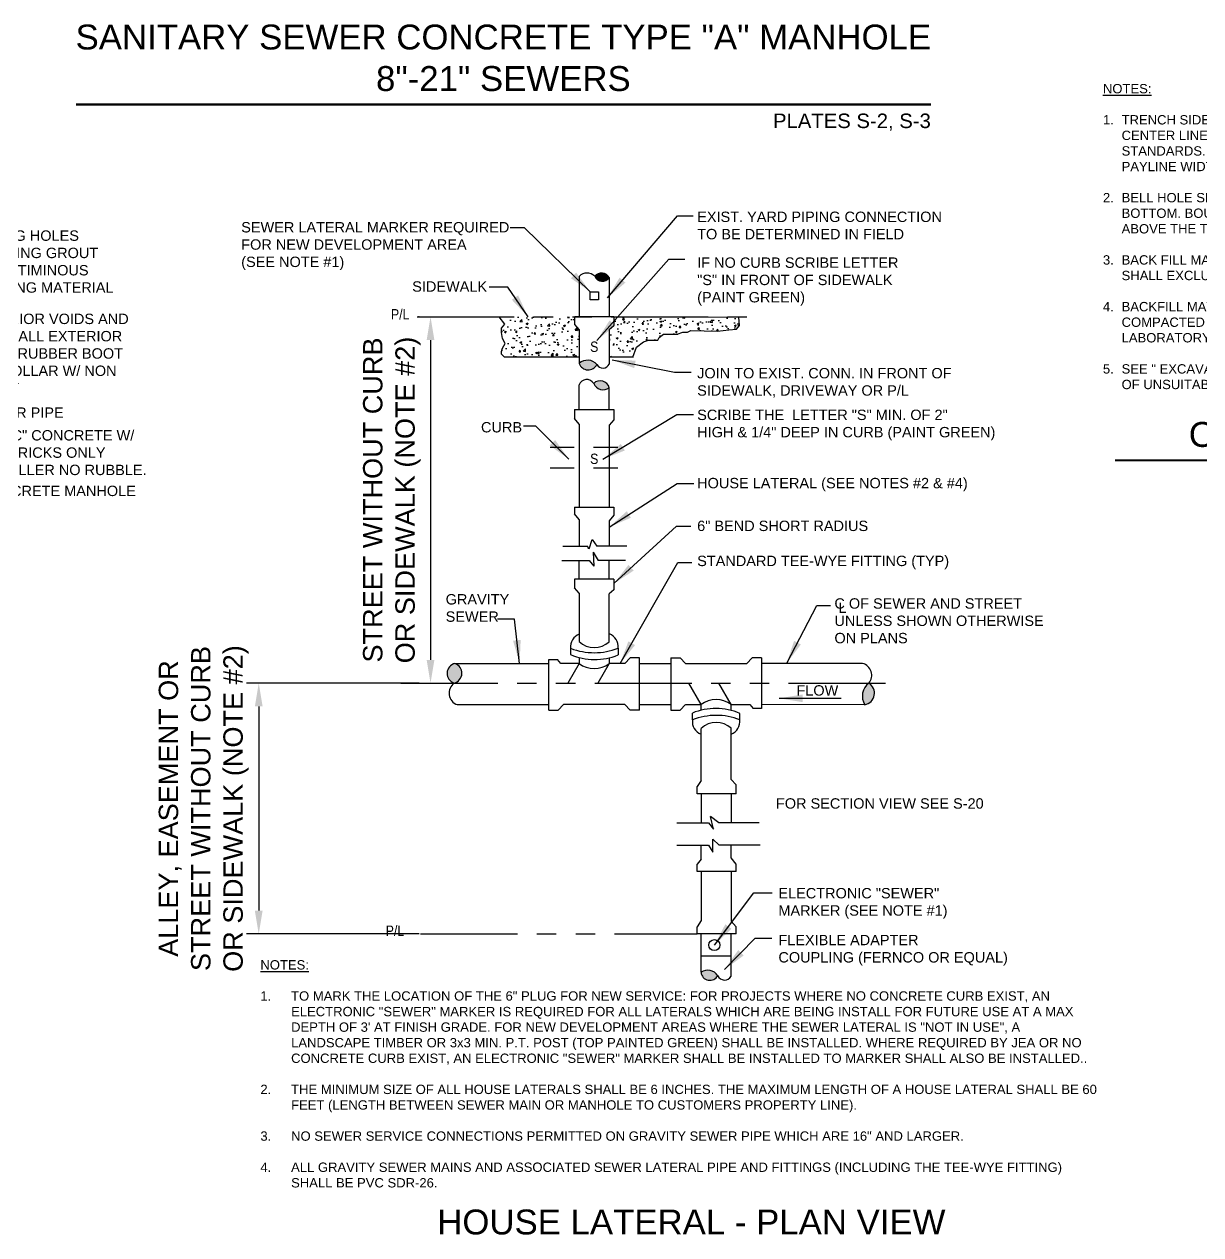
# Paper-space layout 'WS DET' of a CAD drawing. Header units: feet, sheet in inches. Extents: x -12.2 to 22.7, y -7.4 to 15.4.
# Drawn here: x -5.05 to 1.02, y 2.35 to 8.6 of the extents above; entities that cross this region are included whole.
import ezdxf
from ezdxf.enums import TextEntityAlignment as Align

# ---------------------------------------------------------------- set-up
doc = ezdxf.new("R2010")
doc.units = ezdxf.units.FT
doc.header["$MEASUREMENT"] = 0
doc.linetypes.add('HIDDEN2', pattern=[0.1875, 0.125, -0.0625])
doc.linetypes.add('PHANTOM2', pattern=[1.25, 0.625, -0.125, 0.125, -0.125, 0.125, -0.125])
for name, color, linetype in [('DT-2', 2, 'Continuous'), ('DT-3', 3, 'Continuous'), ('DT-HATCH', 251, 'Continuous'), ('DT-TEXT', 2, 'Continuous'), ('DT-TITLE', 4, 'Continuous')]:
    doc.layers.add(name, color=color, linetype=linetype)
doc.styles.add('1L100', font='arial.ttf', dxfattribs={"height": 0.1})
doc.styles.add('SANSERIF', font='sanss___.ttf')
doc.dimstyles.new('JEA1', dxfattribs={"dimtxt": 0.1, "dimasz": 0.12, "dimexe": 0.0625, "dimexo": 0.0625, "dimgap": 0.05, "dimtad": 1, "dimdec": 1, "dimlfac": 3, "dimdsep": 46, "dimtxsty": '1L100', "dimcen": 0.09, "dimclrd": 256, "dimclre": 256, "dimclrt": 256, "dimadec": 0, "dimazin": 0, "dimtfac": 1, "dimtdec": 1, "dimtofl": 0, "dimtmove": 0, "dimatfit": 3, "dimfxl": 1, "dimtolj": 1, "dimtzin": 0, "dimlwd": -1, "dimlwe": -1, "dimarcsym": 0})
doc.dimstyles.get("Standard").update_dxf_attribs({"dimtxt": 0.18, "dimasz": 0.18, "dimexe": 0.18, "dimexo": 0.0625, "dimgap": 0.09, "dimtad": 0, "dimtih": 1, "dimtoh": 1, "dimdec": 4, "dimzin": 0, "dimdsep": 46, "dimtxsty": 'Standard', "dimcen": 0.09, "dimadec": 0, "dimazin": 0, "dimtfac": 1, "dimtdec": 4, "dimtofl": 0, "dimtmove": 0, "dimatfit": 3, "dimfxl": 1, "dimtolj": 1, "dimtzin": 0, "dimarcsym": 0})
pattern_1 = [(50, (-38.39129, -3.71406), (0.09594783, -0.00839435), [0.01003274, -0.11036018]), (355, (-38.39129, -3.71406), (-0.01856075, 0.10062068), [0.0080262, -0.08828814]), (100.4514, (-38.3833, -3.71476), (0.07738715, 0.09222627), [0.00852652, -0.09379172]), (46.1842, (-38.39129, -3.6873), (0.14276475, -0.02214146), [0.0150491, -0.16554027]), (96.6356, (-38.3794, -3.68915), (0.12502975, 0.13030767), [0.0127898, -0.14068756]), (351.1842, (-38.3913, -3.6873), (0.12502965, 0.13030776), [0.0120393, -0.1324322]), (21, (-38.37792, -3.693994), (0.0798482, -0.0538583), [0.01003274, -0.11036018]), (326, (-38.37792, -3.69399), (0.03254827, 0.09700326), [0.0080262, -0.08828814]), (71.4514, (-38.37126, -3.69848), (0.1123965, 0.04314488), [0.00852652, -0.09379172]), (37.5, (-38.391294, -3.71406), (0.001626623, 0.044531183), [0, -0.087217985, 0, -0.08962584, 0, -0.08862257]), (7.5, (-38.391294, -3.71406), (0.03519079, 0.05276042), [0, -0.05110011, 0, -0.085211436, 0, -0.033776904]), (327.5, (-38.421124, -3.71406), (0.071409382, -0.003017163), [0, -0.03344248, 0, -0.104340534, 0, -0.13845186]), (317.5, (-38.4345, -3.71406), (0.07801276, 0.01339104), [0, -0.04347522, 0, -0.06929282, 0, -0.09832089])]

# ---------------------------------------------------------------- blocks, each defined once
blk = doc.blocks.new('*D55')
at = {"layer": 'Defpoints', "color": 0, "transparency": 16777216}
for p in [(-2.9493, 5.1974), (-3.8389, 3.9044), (-2.9493, 3.9044)]:
    blk.add_point(p, dxfattribs=at)
at = {"layer": 'DT-TEXT', "transparency": 16777216}
for p, q in [((-3.0118, 5.1974), (-3.9014, 5.1974)), ((-3.8389, 5.0774), (-3.8389, 4.0244)), ((-3.0118, 3.9044), (-3.9014, 3.9044))]:
    blk.add_line(p, q, dxfattribs=at)
for points in [[(-3.8589, 5.0774), (-3.8189, 5.0774), (-3.8389, 5.1974)], [(-3.8589, 4.0244), (-3.8189, 4.0244), (-3.8389, 3.9044)]]:
    blk.add_solid(points, dxfattribs=at)
at = {"layer": 'DT-TEXT', "transparency": 16777216, "insert": (-4.1229, 4.5509), "char_height": 0.1, "attachment_point": 5, "rotation": 90, "style": '1L100'}
blk.add_mtext('\\A1;ALLEY, EASEMENT OR\\PSTREET {\\A0;WITHOUT CURB \\POR SIDEWALK (NOTE #2)}', dxfattribs=at)
blk = doc.blocks.new('*D56')
at = {"layer": 'Defpoints', "color": 0, "transparency": 16777216}
for p in [(-2.9493, 7.0862), (-2.9526, 5.1974), (-2.9493, 5.1974)]:
    blk.add_point(p, dxfattribs=at)
at = {"layer": 'DT-TEXT', "transparency": 16777216}
for p, q in [((-3.0118, 7.0862), (-3.0151, 7.0862)), ((-2.9526, 6.9662), (-2.9526, 5.3174)), ((-3.0118, 5.1974), (-3.0151, 5.1974))]:
    blk.add_line(p, q, dxfattribs=at)
for points in [[(-2.9726, 6.9662), (-2.9326, 6.9662), (-2.9526, 7.0862)], [(-2.9726, 5.3174), (-2.9326, 5.3174), (-2.9526, 5.1974)]]:
    blk.add_solid(points, dxfattribs=at)
at = {"layer": 'DT-TEXT', "transparency": 16777216, "insert": (-3.1524, 6.1418), "char_height": 0.1, "attachment_point": 5, "rotation": 90, "style": '1L100'}
blk.add_mtext('\\A1;STREET {\\A0;WITHOUT CURB \\POR SIDEWALK (NOTE #2)}', dxfattribs=at)
blk = doc.blocks.new('*D60')
at = {"layer": 'Defpoints', "color": 0, "transparency": 16777216}
for p in [(3.6865, 2.9281), (3.6476, 2.8613), (3.8093, 2.813), (3.5688, 2.7257), (3.8907, 2.7257)]:
    blk.add_point(p, dxfattribs=at)
at = {"layer": 'DT-TEXT', "color": 0, "lineweight": -2, "transparency": 16777216}
blk.add_line((3.7179, 2.9821), (3.7879, 3.1025), dxfattribs=at)
for start, end in [(101.02013, 142.21963), (277.601, 318.8005)]:
    blk.add_arc((3.5688, 2.7257), 0.2558, start, end, dxfattribs=at)
at = {"layer": 'DT-TEXT', "color": 0, "transparency": 16777216}
for points in [[(3.5249, 3.0064), (3.5149, 2.9472), (3.6974, 2.9469)], [(3.7332, 2.5678), (3.7894, 2.5467), (3.8246, 2.7257)]]:
    blk.add_solid(points, dxfattribs=at)

psp = doc.layouts.new('WS DET')

# ---------------------------------------------------------------- hatches: boundary and pattern name
at = {"layer": 'DT-HATCH'}
for points in [[(-2.03054, 7.28953, 0.5117079), (-2.10569, 7.2961, 0.6109705)], [(-2.82646, 5.29909, 0.7676395), (-2.83018, 5.19744, 0.7376987)], [(-0.69091, 5.19744, 0.4034849), (-0.7118, 5.08646, 0.6727612)], [(-1.4709, 3.68899, 0.4117581), (-1.55736, 3.7064, 0.7335488)]]:
    psp.add_hatch(color=256, dxfattribs=at).paths.add_polyline_path(points)
h = psp.add_hatch(dxfattribs=at)
h.set_pattern_fill('AR-CONC', color=256, scale=0.013377, style=0)
h.set_pattern_definition(pattern_1)
h.paths.add_polyline_path([(-2.18601, 6.87895), (-2.18601, 7.0198), (-2.20992, 7.04637), (-2.20992, 7.08582), (-2.59877, 7.08623), (-2.57001, 7.0477), (-2.58595, 7.02777), (-2.58595, 7.00518), (-2.58197, 6.97462), (-2.56735, 6.94805), (-2.58197, 6.92546), (-2.58595, 6.90818), (-2.58595, 6.89357), (-2.57134, 6.87895)])
h = psp.add_hatch(dxfattribs=at)
h.set_pattern_fill('AR-CONC', color=256, scale=0.013377, style=0)
h.set_pattern_definition(pattern_1)
h.paths.add_polyline_path([(-1.36219, 7.0849), (-2.00663, 7.08623), (-2.00663, 7.04239), (-2.03054, 7.02113), (-2.03054, 6.87895), (-1.90879, 6.87895), (-1.8897, 6.93077), (-1.85382, 6.95735), (-1.82858, 6.96532), (-1.77941, 6.96532), (-1.77277, 6.97993), (-1.75151, 6.99721), (-1.67976, 6.99721), (-1.65185, 7.00784), (-1.62794, 7.00784), (-1.60934, 7.01581), (-1.47248, 7.01315), (-1.41401, 7.0198), (-1.37415, 7.02245), (-1.3582, 7.04239)])
h = psp.add_hatch(color=256, dxfattribs=at)
h.paths.add_polyline_path([(-2.18601, 6.84573, 0.6653195), (-2.09478, 6.84021, 0.4270626)])
h.paths.add_polyline_path([(-2.03054, 6.72083, 0.5719885), (-2.11099, 6.74278, 0.4850221)])

# ---------------------------------------------------------------- linework, layer by layer
at = {"layer": 'DT-2', "linetype": 'PHANTOM2', "ltscale": 0.8}
for p, q in [((-3.02079, 7.08623), (-1.29522, 7.08623)), ((-3.1056, 5.19744), (-0.54969, 5.19744)), ((-3.00398, 3.90438), (-1.57729, 3.90438))]:
    psp.add_line(p, q, dxfattribs=at)
at = {"layer": 'DT-2'}
for p, q in [((-2.57001, 7.0477), (-2.59877, 7.08623)), ((-2.00663, 7.08623), (-1.36219, 7.0849)), ((-1.3582, 7.04239), (-1.36219, 7.0849)), ((-2.58595, 7.02777), (-2.57001, 7.0477)), ((-2.58595, 7.00518), (-2.58595, 7.02777)), ((-2.58197, 6.97462), (-2.58595, 7.00518)), ((-1.77277, 6.97993), (-1.75151, 6.99721)), ((-1.75151, 6.99721), (-1.67976, 6.99721)), ((-1.67976, 6.99721), (-1.65185, 7.00784)), ((-1.65185, 7.00784), (-1.62794, 7.00784)), ((-1.62794, 7.00784), (-1.60934, 7.01581)), ((-1.60934, 7.01581), (-1.47248, 7.01315)), ((-1.47248, 7.01315), (-1.41401, 7.0198)), ((-1.41401, 7.0198), (-1.37415, 7.02245)), ((-1.37415, 7.02245), (-1.3582, 7.04239)), ((-2.56735, 6.94805), (-2.58197, 6.97462)), ((-2.58197, 6.92546), (-2.56735, 6.94805)), ((-1.90879, 6.87895), (-1.8897, 6.93077)), ((-1.8897, 6.93077), (-1.85382, 6.95735)), ((-1.85382, 6.95735), (-1.82858, 6.96532)), ((-1.82858, 6.96532), (-1.77941, 6.96532)), ((-1.77941, 6.96532), (-1.77277, 6.97993)), ((-2.58595, 6.90818), (-2.58197, 6.92546)), ((-2.58595, 6.89357), (-2.58595, 6.90818)), ((-2.57134, 6.87895), (-2.58595, 6.89357)), ((-2.18601, 6.87895), (-2.57134, 6.87895)), ((-1.90879, 6.87895), (-2.03054, 6.87895)), ((-2.22995, 5.37701), (-2.22995, 5.3444)), ((-1.98546, 5.37787), (-1.98546, 5.3426)), ((-1.6017, 5.00787), (-1.6017, 5.04315)), ((-1.35721, 5.00873), (-1.35721, 5.04134))]:
    psp.add_line(p, q, dxfattribs=at)
at = {"layer": 'DT-2', "linetype": 'HIDDEN2'}
for p, q in [((-2.33615, 6.41389), (-1.91494, 6.41389)), ((-2.33615, 6.30688), (-1.91494, 6.30688))]:
    psp.add_line(p, q, dxfattribs=at)
at = {"layer": 'DT-2'}
psp.add_circle((-1.48861, 3.84658), 0.02857, dxfattribs=at)
for centre, radius, start, end in [((-2.15995, 5.38506), 0.07045, 111.358927, 186.559076), ((-2.05545, 5.38592), 0.07045, 353.440924, 68.641073), ((-2.10881, 5.69026), 0.33586, 248.858282, 291.547853), ((-2.10555, 5.63575), 0.3168, 246.87887, 292.276598), ((-1.4816, 4.74999), 0.3168, 66.87887, 112.276598), ((-1.5317, 4.99982), 0.07045, 173.440924, 248.641073), ((-1.47834, 4.69548), 0.33586, 68.858282, 111.547853), ((-1.4272, 5.00069), 0.07045, 291.358927, 6.559076)]:
    psp.add_arc(centre, radius, start, end, dxfattribs=at)
at = {"layer": 'DT-3'}
for p, q in [((-2.18601, 7.29484), (-2.18601, 7.08623)), ((-2.03054, 7.28953), (-2.03054, 7.08623)), ((-2.20992, 7.08623), (-2.20992, 7.04637)), ((-2.00663, 7.08623), (-2.20859, 7.08623)), ((-2.00663, 7.08623), (-2.00663, 7.04239)), ((-2.20992, 7.04637), (-2.18601, 7.0198)), ((-2.18601, 7.0198), (-2.18601, 6.84573)), ((-2.03054, 7.02113), (-2.00663, 7.04239)), ((-2.03054, 7.02113), (-2.03054, 6.84308)), ((-2.18601, 6.60922), (-2.18601, 6.73545)), ((-2.03054, 6.60922), (-2.03054, 6.72083)), ((-2.20992, 6.60922), (-2.00663, 6.60922)), ((-2.20992, 6.60922), (-2.20992, 6.56271)), ((-2.18601, 6.53348), (-2.20992, 6.56271)), ((-2.00663, 6.55474), (-2.03054, 6.52817)), ((-2.00663, 6.60922), (-2.00663, 6.55474)), ((-2.18601, 6.53348), (-2.18601, 6.10563)), ((-2.03054, 6.52817), (-2.03054, 6.10563)), ((-2.20992, 6.10563), (-2.00663, 6.10563)), ((-2.20992, 6.10563), (-2.20992, 6.07108)), ((-2.18601, 6.04185), (-2.20992, 6.07108)), ((-2.00663, 6.06311), (-2.03054, 6.03388)), ((-2.00663, 6.10563), (-2.00663, 6.06311)), ((-2.18601, 6.04185), (-2.18601, 5.90366)), ((-2.03054, 6.03388), (-2.03054, 5.90366)), ((-2.13419, 5.89037), (-2.11957, 5.93821)), ((-2.11957, 5.93821), (-2.09565, 5.90366)), ((-2.26972, 5.90366), (-2.14083, 5.90366)), ((-2.13817, 5.89037), (-2.14083, 5.90366)), ((-2.11293, 5.8731), (-2.08768, 5.83058)), ((-2.11293, 5.8731), (-2.11027, 5.80002)), ((-1.94019, 5.90366), (-2.09565, 5.90366)), ((-2.27503, 5.83058), (-2.13419, 5.83058)), ((-2.18601, 5.73358), (-2.18601, 5.83058)), ((-2.13419, 5.83058), (-2.11027, 5.80002)), ((-1.94683, 5.83058), (-2.08768, 5.83058)), ((-2.03054, 5.73358), (-2.03054, 5.83058)), ((-2.00663, 5.73358), (-2.20992, 5.73358)), ((-2.20992, 5.73358), (-2.20992, 5.68973)), ((-2.18601, 5.66183), (-2.20992, 5.68973)), ((-2.00663, 5.73358), (-2.00663, 5.6791)), ((-2.18601, 5.66183), (-2.18601, 5.41171)), ((-2.00663, 5.6791), (-2.03054, 5.65784)), ((-2.03054, 5.41098), (-2.03054, 5.65784)), ((-2.34178, 5.05742), (-2.34178, 5.31918)), ((-2.34178, 5.31918), (-2.29793, 5.31918)), ((-2.28066, 5.29925), (-2.29793, 5.31918)), ((-2.18601, 5.32934), (-2.18601, 5.29925)), ((-2.03118, 5.32796), (-2.03118, 5.29925)), ((-1.92221, 5.32848), (-1.95011, 5.29925)), ((-1.87437, 5.32848), (-1.92221, 5.32848)), ((-1.87437, 5.05742), (-1.87437, 5.32848)), ((-1.87437, 5.05742), (-1.87437, 5.32848)), ((-1.71267, 5.32832), (-1.71267, 5.05726)), ((-1.71267, 5.32832), (-1.71267, 5.05726)), ((-1.71267, 5.32832), (-1.66484, 5.32832)), ((-1.63693, 5.29909), (-1.66484, 5.32832)), ((-1.321, 5.29909), (-1.2931, 5.32832)), ((-1.24526, 5.32832), (-1.2931, 5.32832)), ((-1.24526, 5.32832), (-1.24526, 5.06656)), ((-2.82646, 5.29909), (-2.34178, 5.29909)), ((-2.18601, 5.29925), (-2.28066, 5.29925)), ((-2.18601, 5.29925), (-2.24397, 5.19744)), ((-2.03118, 5.29925), (-2.08914, 5.19744)), ((-1.95011, 5.29925), (-2.03118, 5.29925)), ((-1.87437, 5.29909), (-1.71267, 5.29909)), ((-1.63693, 5.29909), (-1.321, 5.29909)), ((-0.72375, 5.29905), (-1.24526, 5.29905)), ((-1.55672, 5.08649), (-1.61988, 5.19744)), ((-1.4019, 5.08649), (-1.46506, 5.19744)), ((-2.8145, 5.08649), (-2.34178, 5.08649)), ((-2.34178, 5.05742), (-2.29395, 5.05742)), ((-2.26605, 5.08665), (-2.29395, 5.05742)), ((-1.95011, 5.08665), (-2.26605, 5.08665)), ((-1.95011, 5.08665), (-1.92221, 5.05742)), ((-1.87437, 5.05742), (-1.92221, 5.05742)), ((-1.87437, 5.08649), (-1.71267, 5.08649)), ((-1.71267, 5.05726), (-1.66484, 5.05726)), ((-1.66484, 5.05726), (-1.63693, 5.08649)), ((-1.63629, 5.08649), (-1.55672, 5.08649)), ((-1.55672, 5.0576), (-1.55672, 5.08649)), ((-1.4019, 5.0566), (-1.4019, 5.08649)), ((-1.4019, 5.08649), (-1.30638, 5.08649)), ((-1.30638, 5.08649), (-1.28911, 5.06656)), ((-1.24526, 5.06656), (-1.28911, 5.06656)), ((-0.7118, 5.08646), (-1.24526, 5.08649)), ((-1.55736, 4.69508), (-1.55736, 4.964)), ((-1.4019, 4.70039), (-1.4019, 4.96467)), ((-1.55736, 4.69508), (-1.57729, 4.66452)), ((-1.4019, 4.70039), (-1.37665, 4.67249)), ((-1.57729, 4.62731), (-1.57729, 4.66452)), ((-1.37665, 4.62731), (-1.57729, 4.62731)), ((-1.55736, 4.62731), (-1.55736, 4.47717)), ((-1.4019, 4.62731), (-1.4019, 4.47717)), ((-1.37665, 4.62731), (-1.37665, 4.67249)), ((-1.46568, 4.47717), (-1.5082, 4.51039)), ((-1.49358, 4.44528), (-1.5082, 4.51039)), ((-1.68226, 4.47717), (-1.51883, 4.47717)), ((-1.51883, 4.47717), (-1.49358, 4.44528)), ((-1.25707, 4.47717), (-1.46568, 4.47717)), ((-1.46435, 4.36233), (-1.49624, 4.39289)), ((-1.49624, 4.32512), (-1.49624, 4.39289)), ((-1.68226, 4.36233), (-1.51883, 4.36233)), ((-1.55736, 4.29058), (-1.55736, 4.36233)), ((-1.51883, 4.36233), (-1.49624, 4.32512)), ((-1.25175, 4.36233), (-1.46435, 4.36233)), ((-1.4019, 4.29589), (-1.4019, 4.36233)), ((-1.55736, 4.29058), (-1.57729, 4.264)), ((-1.57729, 4.2268), (-1.57729, 4.264)), ((-1.37665, 4.264), (-1.4019, 4.29589)), ((-1.37665, 4.2268), (-1.37665, 4.264)), ((-1.37665, 4.2268), (-1.57729, 4.2268)), ((-1.55736, 4.2268), (-1.55736, 3.97348)), ((-1.4019, 4.2268), (-1.4019, 3.97082)), ((-1.55736, 3.97348), (-1.57729, 3.94159)), ((-1.57729, 3.90438), (-1.57729, 3.94159)), ((-1.4019, 3.97082), (-1.37665, 3.94159)), ((-1.37665, 3.90438), (-1.37665, 3.94159)), ((-1.37665, 3.90438), (-1.57729, 3.90438)), ((-1.55736, 3.7064), (-1.55736, 3.90438)), ((-1.4019, 3.68647), (-1.4019, 3.90438)), ((-1.4019, 3.7891), (-1.55736, 3.7891))]:
    psp.add_line(p, q, dxfattribs=at)
psp.add_lwpolyline([(-2.12886, 7.21602), (-2.08663, 7.21602), (-2.08663, 7.17381), (-2.12886, 7.17381)], close=True, dxfattribs=at)
for centre, radius, start, end in [((-2.14522, 7.25526), 0.05684, 45.941551, 135.852774), ((-2.07049, 7.26571), 0.04651, 30.803254, 139.2), ((-2.06643, 7.31209), 0.04239, 202.154232, 327.849022), ((-2.14304, 6.79931), 0.06326, 40.283675, 132.785744), ((-2.13924, 6.86208), 0.04954, 199.261515, 333.807903), ((-2.0634, 6.85821), 0.03618, 209.83642, 335.273437), ((-2.14677, 6.72145), 0.04166, 30.80119, 160.367452), ((-2.07722, 6.70815), 0.04837, 15.199152, 134.275388), ((-2.06211, 6.76352), 0.05309, 202.988451, 306.486089), ((-2.10788, 5.49508), 0.11425, 226.859348, 312.602509), ((-2.81472, 5.24776), 0.05265, 102.877188, 252.92226), ((-2.84402, 5.24884), 0.05323, 285.067432, 70.732016), ((-2.10859, 5.39727), 0.1249, 231.7, 308.3), ((-0.74081, 5.23743), 0.06394, 321.289648, 74.530909), ((-2.79454, 5.14589), 0.06267, 124.667233, 251.427413), ((-0.64378, 5.13111), 0.08136, 125.397387, 213.290717), ((-0.72393, 5.14619), 0.06096, 281.481778, 57.206326), ((-1.47931, 4.98847), 0.1249, 51.7, 128.3), ((-1.47927, 4.8806), 0.11425, 47.375992, 133.118972), ((-1.52291, 3.6541), 0.06263, 33.851154, 123.370399), ((-1.51139, 3.71131), 0.04624, 186.08705, 331.134503), ((-1.43576, 3.70531), 0.03874, 204.913515, 330.913885)]:
    psp.add_arc(centre, radius, start, end, dxfattribs=at)
at = {"layer": 'DT-TITLE', "const_width": 0.0107, "flags": 128}
for points in [[(-0.37185, 8.18135), (-4.78217, 8.18135)], [(4.98825, 6.34619), (0.57793, 6.34619)]]:
    psp.add_lwpolyline(points, dxfattribs=at)

# ---------------------------------------------------------------- texts
at = {"layer": 'DT-TEXT', "style": '1L100', "width": 0.85}
for p in [(-3.15677, 7.07266), (-3.18387, 3.89375)]:
    psp.add_text('P/L', height=0.053508, dxfattribs=at).set_placement(p)
psp.add_text('S', height=0.05351, dxfattribs=at).set_placement((-2.10827, 6.90544), align=Align.CENTER)
psp.add_text('S', height=0.05351, dxfattribs=at).set_placement((-2.10827, 6.35427), align=Align.MIDDLE_CENTER)
at = {"layer": 'DT-TEXT', "attachment_point": 1, "style": '1L100'}
for s, insert, char_height, width in [('\\pi-0.14447,l0.14447,t0.01204,0.12039;{\\LNOTES:}\\P\\P\\pi-0.09631,l0.09631,t0.09631,0.12039;1.^ITRENCH SIDES SHALL BE APPROXIMATELY VERTICAL BETWEEN AN ELEVATION OF 1 FOOT ABOVE THE TOP OF THE PIPE AND THE \\P\\pi0,t0.01204,0.12039;CENTER LINE OF THE PIPE; OTHERWISE, TRENCH SIDES SHALL BE AS VERTICAL AS POSSIBLE OR AS REQUIRED BY OSHA \\PSTANDARDS. REFER TO THE MEASUREMENT AND PAYMENT SECTION (SECTION #801, PARAGRAPH #4)) TO DETERMINE MAXIMUM \\PPAYLINE WIDTHS.\\P\\pi-0.14447,l0.14447;\\P\\pi-0.09631,l0.09631,t0.09631,0.12039;2.^IBELL HOLE SHALL BE DUG TO PERMIT THE ENTIRE STRAIGHT BARREL OF THE PIPE TO REST ON THE UNDISTURBED TRENCH \\P\\pi0,t0.01204,0.12039;BOTTOM. BOULDERS OR LOOSE ROCKS LARGER THAN 3/4 INCH IN SIZE WILL NOT BE PERMITTED IN BACKFILL UP TO 1 FOOT \\PABOVE THE TOP OF THE PIPE.\\P\\pi-0.14447,l0.14447;\\P\\pi-0.09631,l0.09631,t0.09631,0.12039;3.^IBACK FILL MATERIAL UP TO A LEVEL OF 1 FOOT OVER THE PIPE SHALL CONSIST OF AASHTO CLASS A-3 SOIL (SUITABLE SOIL) AND \\P\\pi0,t0.01204,0.12039;SHALL EXCLUDE CLAY MATERIALS AND LOOSE ROCKS LARGER THAN 3/4 INCH SIZE.\\P\\pi-0.14447,l0.14447;\\P\\pi-0.09631,l0.09631,t0.09631,0.12039;4.^IBACKFILL MATERIAL UP TO A LEVEL 1 FOOT OVER THE TOP OF PIPE OR BOTTOM OF STRUCTURES SHALL BE PLACED IN 6 INCH \\P\\pi0,t0.01204,0.12039;COMPACTED THICKNESS LAYERS AND SHALL BE COMPACTED TO 98% OF IT\'S MAXIMUM DENSITY AS DETERMINED BY THE \\PLABORATORY MODIFIED PROCTOR TEST, ASTM D1557.\\P\\pi-0.14447,l0.14447;\\P\\pi-0.09631,l0.09631,t0.09631,0.12039;5.^ISEE " EXCAVATION AND EARTHWORK", SECTION 408 FOR ADDITIONAL REQUIREMENTS INCLUDING REMOVAL AND REPLACEMENT \\P\\pi0,t0.01204,0.12039;OF UNSUITABLE SOILS, DEWATERING, COMPACTION REQUIREMENTS AND DENSITY TESTING OF COMPACTED SOILS.', (0.51584, 8.28697), 0.04815717, 4.4263416), ('\\pt0.56183;EXIST. YARD PIPING CONNECTION TO BE DETERMINED IN FIELD', (-1.57721, 7.62887), 0.053508, 1.3692643), ('SEWER LATERAL MARKER REQUIRED FOR NEW DEVELOPMENT AREA\\P(SEE NOTE #1)', (-3.92919, 7.57507), 0.053508, 1.3887869), ('FILL ALL LIFTING HOLES W/NON SHRINKING GROUT AND COAT W/BITIMINOUS WATERPROOFING MATERIAL', (-5.65094, 7.53185), 0.053508, 1.1405611), ('IF NO CURB SCRIBE LETTER "S" IN FRONT OF SIDEWALK (PAINT GREEN)', (-1.57721, 7.3926), 0.053508, 1.1405611), ('SIDEWALK', (-3.04721, 7.26952), 0.053508, 1.1405611), ('FILL ALL EXTERIOR VOIDS AND ENCAPSULATE ALL EXTERIOR PARTS OF THE RUBBER BOOT CREATING A COLLAR W/ NON SHRINK GROUT ', (-5.64778, 7.10261), 0.05350797, 1.1405611), ('JOIN TO EXIST. CONN. IN FRONT OF SIDEWALK, DRIVEWAY OR P/L', (-1.57721, 6.82259), 0.053508, 1.4460378), ('GRAVITY SEWER PIPE', (-5.65908, 6.61922), 0.053508, 1.1405611), ('SCRIBE THE  LETTER "S" MIN. OF 2" \\PHIGH & 1/4" DEEP IN CURB (PAINT GREEN)', (-1.57721, 6.60772), 0.053508, 1.5510963), ('SOLID CLASS "C" CONCRETE W/ SOLID FILLER BRICKS ONLY ALLOWED AS FILLER NO RUBBLE.', (-5.65094, 6.50217), 0.053508, 1.2936271), ('CURB', (-2.69227, 6.54382), 0.053508, 1.1405611), ('HOUSE LATERAL (SEE NOTES #2 & #4)', (-1.57721, 6.25585), 0.053508, 1.4528133), ('PRECAST CONCRETE MANHOLE', (-5.65634, 6.21551), 0.053508, 1.1405611), ('6" BEND SHORT RADIUS', (-1.57721, 6.03531), 0.053508, 1.1405611), ('STANDARD TEE-WYE FITTING (TYP)', (-1.57721, 5.85458), 0.053508, 1.3611827), ('GRAVITY\\PSEWER', (-2.87463, 5.65653), 0.053508, 1.1405611), ('C OF SEWER AND STREET\\PUNLESS SHOWN OTHERWISE\\PON PLANS', (-0.86929, 5.63506), 0.053508, 1.1405611), ('L', (-0.84822, 5.61281), 0.05351, 1.1405611), ('FLOW', (-1.06517, 5.18674), 0.053508, 1.0270155), ('FOR SECTION VIEW SEE S-20', (-1.1709, 4.60385), 0.053508, 1.1405611), ('ELECTRONIC "SEWER" \\PMARKER (SEE NOTE #1)', (-1.15817, 4.14108), 0.053508, 1.1405611), ('FLEXIBLE ADAPTER\\PCOUPLING (FERNCO OR EQUAL)', (-1.15817, 3.89957), 0.053508, 1.2993966), ('\\pi-0.15841,l0.15841,t0.15841;{\\LNOTES:\\P\\P}1.^ITO MARK THE LOCATION OF THE 6" PLUG FOR NEW SERVICE: FOR PROJECTS WHERE NO CONCRETE CURB EXIST, AN ELECTRONIC "SEWER" MARKER IS REQUIRED FOR ALL LATERALS WHICH ARE BEING INSTALL FOR FUTURE USE AT A MAX DEPTH OF 3\' AT FINISH GRADE. FOR NEW DEVELOPMENT AREAS WHERE THE SEWER LATERAL IS "NOT IN USE", A LANDSCAPE TIMBER OR 3x3 MIN. P.T. POST (TOP PAINTED GREEN) SHALL BE INSTALLED. WHERE REQUIRED BY JEA OR NO CONCRETE CURB EXIST, AN ELECTRONIC "SEWER" MARKER SHALL BE INSTALLED TO MARKER SHALL ALSO BE INSTALLED..\\P\\P2.^ITHE MINIMUM SIZE OF ALL HOUSE LATERALS SHALL BE 6 INCHES. THE MAXIMUM LENGTH OF A HOUSE LATERAL SHALL BE 60 FEET (LENGTH BETWEEN SEWER MAIN OR MANHOLE TO CUSTOMERS PROPERTY LINE).\\P\\P3.^INO SEWER SERVICE CONNECTIONS PERMITTED ON GRAVITY SEWER PIPE WHICH ARE 16" AND LARGER.\\P\\P4.^IALL GRAVITY SEWER MAINS AND ASSOCIATED SEWER LATERAL PIPE AND FITTINGS (INCLUDING THE TEE-WYE FITTING)  SHALL BE PVC SDR-26.', (-3.83032, 3.769), 0.04815717, 4.3075115)]:
    psp.add_mtext(s, dxfattribs=dict(at, insert=insert, char_height=char_height, width=width))
at = {"layer": 'DT-TITLE', "ltscale": 0.3, "char_height": 0.1284191, "width": 4.41032, "attachment_point": 8, "style": 'SANSERIF'}
for s, insert in [('SANITARY SEWER CONCRETE TYPE "A" MANHOLE\\P8"-21" SEWERS', (-2.57701, 8.24902)), ('OPEN CUT TRENCH FOR PRESSURE PIPE', (2.78309, 6.41385)), ('HOUSE LATERAL - PLAN VIEW', (-1.60719, 2.35291))]:
    psp.add_mtext(s, dxfattribs=dict(at, insert=insert))
at = {"layer": 'DT-TITLE', "insert": (-0.37185, 8.1345), "char_height": 0.0749112, "width": 1.2511913, "attachment_point": 3, "style": '1L100'}
psp.add_mtext('PLATES S-2, S-3', dxfattribs=at)

# ---------------------------------------------------------------- dimensions: what is measured, and where the dimension line sits
at = {"layer": 'DT-TEXT'}
dim = psp.add_linear_dim(base=(-2.95257, 5.19744), p1=(-2.94929, 7.08623), p2=(-2.94929, 5.19744), angle=90, text='STREET {\\A0;WITHOUT CURB \\POR SIDEWALK (NOTE #2)}', dimstyle='JEA1', override={"dimpost": "'"}, dxfattribs=at)
dim.commit()
dim.dimension.update_dxf_attribs({"geometry": '*D56', "text_midpoint": (-3.15237, 6.14184)})
dim = psp.add_linear_dim(base=(-3.83885, 3.90438), p1=(-2.94929, 5.19744), p2=(-2.94929, 3.90438), angle=90, text='ALLEY, EASEMENT OR\\PSTREET {\\A0;WITHOUT CURB \\POR SIDEWALK (NOTE #2)}', dimstyle='JEA1', override={"dimpost": "'"}, dxfattribs=at)
dim.commit()
dim.dimension.update_dxf_attribs({"geometry": '*D55', "text_midpoint": (-3.83885, 4.55091), "dimtype": 160})
dim = psp.add_angular_dim_2l(base=(3.80928, 2.81297), line1=((3.56882, 2.72573), (3.89074, 2.72573)), line2=((3.64763, 2.86126), (3.68648, 2.92806)), text=' ', dimstyle='Standard', dxfattribs=at)
dim.commit()
dim.dimension.update_dxf_attribs({"geometry": '*D60', "text_midpoint": (-0.53883, 4.70458)})

# ---------------------------------------------------------------- leaders
for points in [[(-2.04033, 7.18409), (-1.67928, 7.60778), (-1.59738, 7.60778)], [(-2.12886, 7.21602), (-2.4679, 7.54497), (-2.5419, 7.54497)], [(-2.09404, 6.9649), (-1.72257, 7.38416), (-1.64067, 7.38416)], [(-2.44947, 7.08623), (-2.5538, 7.2395), (-2.65101, 7.2395)], [(-2.01604, 6.86418), (-1.69383, 6.80152), (-1.60864, 6.80152)], [(-2.06353, 6.35189), (-1.68129, 6.58355), (-1.59645, 6.58355)], [(-2.23902, 6.35231), (-2.40942, 6.52262), (-2.47272, 6.52262)], [(-2.03054, 6.00235), (-1.68101, 6.22679), (-1.59457, 6.22679)], [(-2.00663, 5.71108), (-1.68455, 6.00763), (-1.61033, 6.00763)], [(-1.97443, 5.29925), (-1.67639, 5.82031), (-1.60555, 5.82031)], [(-1.1152, 5.29988), (-0.96003, 5.59752), (-0.88919, 5.59752)], [(-2.49298, 5.29932), (-2.52037, 5.52744), (-2.6071, 5.52744)], [(-1.48861, 3.84658), (-1.28454, 4.11593), (-1.1901, 4.11593)], [(-1.43565, 3.72121), (-1.27853, 3.88163), (-1.19124, 3.88163)]]:
    psp.add_leader(points, dimstyle='JEA1', dxfattribs=at)
psp.add_leader([(-1.15388, 5.11923), (-0.83481, 5.11923)], dimstyle='JEA1', override={"dimtad": 0}, dxfattribs=at)

doc.saveas('drawing.dxf')
